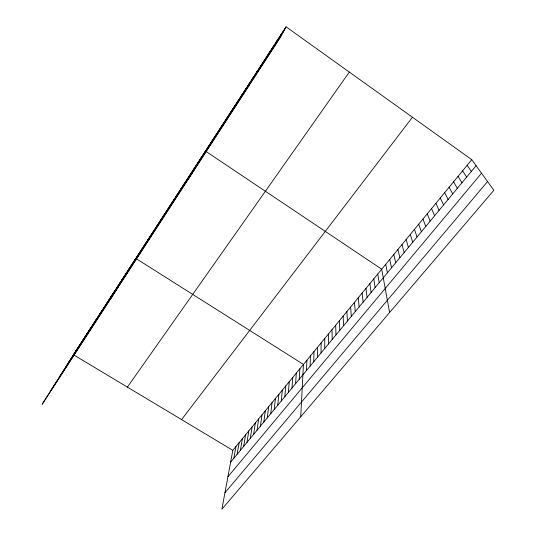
<?xml version="1.0" encoding="UTF-8"?>
<svg xmlns="http://www.w3.org/2000/svg" width="536" height="536" viewBox="0 0 536 536"><rect width="100%" height="100%" fill="white"/><g stroke="black" fill="none" stroke-linecap="round" stroke-linejoin="round"><path stroke-width="0.8" d="M321.044 352.949L321.138 342.906M317.366 357.385L317.553 347.268M313.714 361.8L313.989 351.596M310.089 366.182L310.451 355.904M306.478 370.537L306.934 360.179M300.723 416.76L303.443 364.433L135.849 258.426L110.496 299.055M299.229 379.294L299.865 368.781M295.591 383.689L296.308 373.11M291.973 388.064L292.777 377.404M288.375 392.406L289.266 381.679M284.804 396.72L285.775 385.92M281.253 401.008L282.311 390.134M277.722 405.27L278.867 394.329M274.218 409.497L275.444 398.489M270.74 413.705L272.047 402.63M267.276 417.886L268.663 406.737M263.839 422.033L265.307 410.824M260.429 426.16L261.963 414.884M257.032 430.261L258.647 418.924M253.655 434.334L255.35 422.938M250.305 438.381L252.074 426.924M246.975 442.408L248.818 430.884M243.666 446.401L245.575 434.823M240.376 450.374L242.359 438.736M237.106 454.327L239.163 442.629M233.857 458.247L235.981 446.495M232.825 450.341L221.891 509.2L493.85 190.287L471.754 159.674L286.05 26.8L73.405 354.725L232.825 450.341L471.754 159.674M286.05 26.8L279.919 38.063L42.15 404.332L79 346.102M280.609 35.544L281.929 33.158M276.395 42.043L277.836 39.476M272.208 48.495L273.769 45.741M268.06 54.893L269.735 51.965M263.94 61.245L265.729 58.136M259.853 67.549L261.756 64.266M255.793 73.801L257.809 70.35M251.766 80.011L253.897 76.393M247.773 86.175L250.004 82.383M243.806 92.293L246.145 88.34M239.867 98.363L242.312 94.249M235.961 104.386L238.507 100.118M228.229 116.305L230.983 111.723M232.081 110.369L234.735 105.94M224.403 122.201L227.257 117.464M216.845 133.859L219.887 128.828M220.611 128.05L223.559 123.166M213.1 139.621L216.243 134.449M205.703 151.031L209.027 145.578M209.388 145.35L212.625 140.037M194.803 167.842L198.394 161.979M198.407 162.281L201.911 156.546M188.109 179.493L205.462 151.078L381.712 269.213L389.598 312.535M187.66 178.85L191.426 172.719M191.218 173.363L194.896 167.366M177.141 195.071L181.155 188.565M180.625 189.697L184.552 183.319M184.129 184.29L187.975 178.039M163.447 216.175L167.775 209.194M166.837 210.956L171.085 204.089M170.247 205.697L174.421 198.95M173.684 200.404L177.771 193.777M150.134 236.711L154.75 229.274M153.423 231.632L157.973 224.309M156.746 226.514L161.222 219.304M160.083 221.361L164.485 214.266M133.987 261.608L142.067 248.838M140.378 251.753L145.209 243.994M143.608 246.774L148.371 239.123M146.857 241.756L151.547 234.219M108.6 300.736L114.081 291.993M111.716 295.946L120.198 282.559M117.994 286.257L123.287 277.795M121.169 281.367L129.531 268.174M127.581 271.484L132.68 263.317M84.454 337.968L90.396 328.521M87.408 333.419L96.205 319.563M93.365 324.24L102.088 310.491M99.395 314.934L108.044 301.299M105.512 305.5L111.053 296.663M75.723 351.428L84.661 337.365M81.526 342.484L87.515 332.957M67.161 364.634L284.857 28.998M59.409 376.935L283.35 31.758M50.927 390.409L281.675 34.833M127.401 387.113L349.331 72.079M181.583 419.608L412.439 117.23M230.627 462.153L476.089 165.684M227.914 476.765L481.522 173.208M224.946 492.738L487.546 181.557M467.158 165.262L471.345 171.413M462.602 170.81L466.635 177.101M458.072 176.317L461.958 182.749M453.577 181.791L457.322 188.35M449.108 187.218L452.712 193.918M444.672 192.612L448.136 199.446M440.27 197.972L443.594 204.926M435.902 203.291L439.085 210.373M431.56 208.571L434.609 215.78M427.246 213.817L430.16 221.154M422.964 219.023L425.752 226.48M418.71 224.202L421.37 231.773M414.489 229.334L417.015 237.033M410.295 234.44L412.693 242.252M406.127 239.512L408.405 247.431M401.987 244.543L404.144 252.577M397.88 249.542L399.91 257.689M393.799 254.513L395.709 262.767M389.739 259.444L391.535 267.806M385.712 264.342L387.387 272.811M377.739 274.043L379.187 282.72M373.793 278.847L375.126 287.624M369.867 283.618L371.093 292.495M365.974 288.361L367.086 297.339M362.102 293.071L363.107 302.143M358.256 297.748L359.154 306.914M354.437 302.398L355.227 311.657M350.638 307.014L351.328 316.367M346.866 311.604L347.455 321.044M343.12 316.16L343.61 325.694M339.395 320.689L339.784 330.31M335.697 325.191L335.985 334.9M332.019 329.66L332.213 339.456M328.367 334.102L328.468 343.978M324.742 338.518L324.742 348.48"/></g></svg>
